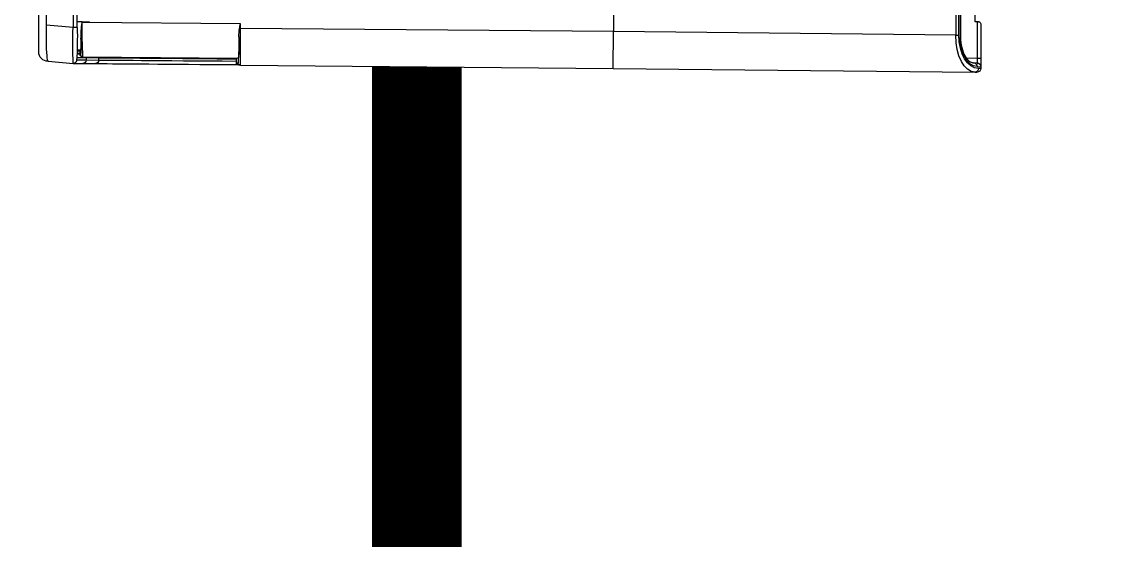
# Model space of a CAD drawing. Header units: inches. Extents: x -172 to 397, y -177 to 127.
# Drawn here: x 59.5179 to 59.8206, y 73.0568 to 73.2018 of the extents above; entities that cross this region are included whole.
import ezdxf

# ---------------------------------------------------------------- set-up
doc = ezdxf.new("R2010")
doc.units = ezdxf.units.IN
doc.header["$MEASUREMENT"] = 0
doc.header["$XCLIPFRAME"] = 2
doc.layers.add('AC-RA', color=210, linetype='Continuous')
picture_1 = doc.add_image_def('image1.tif', size_in_pixel=(13248, 8644))

# ---------------------------------------------------------------- blocks, each defined once
blk = doc.blocks.new('FTM(15-28)PV2S')
at = {"layer": 'AC-RA', "color": 0, "linetype": 'Continuous'}
for p, q in [((1985.518863218891, 1338.300371027779), (1985.518858480901, 1338.300913951193)), ((1985.519949825596, 1338.199154800378), (1985.518863218891, 1338.300371027779)), ((1985.532349801533, 1338.301951528389), (1985.519885801669, 1338.301951528389)), ((1985.521438567363, 1338.300940879943), (1985.521454479807, 1338.300029186683)), ((1985.521478918059, 1338.299767440104), (1985.521454479807, 1338.300029186683)), ((1985.532992676589, 1338.300931904122), (1985.522724473051, 1338.300931904122)), ((1985.532992676589, 1338.301308653334), (1985.532992676589, 1338.300408628256)), ((1985.532992676589, 1338.300408628256), (1985.534921301756, 1338.300408628256)), ((1985.521541728238, 1338.29950459678), (1985.521478918059, 1338.299767440104)), ((1985.521651710017, 1338.299227509917), (1985.521541728238, 1338.29950459678)), ((1985.521809650274, 1338.298943624007), (1985.521651710017, 1338.299227509917)), ((1985.522019863989, 1338.298654628526), (1985.521809650274, 1338.298943624007)), ((1985.522286560706, 1338.298362029087), (1985.522019863989, 1338.298654628526)), ((1985.522611219038, 1338.298070886403), (1985.522286560706, 1338.298362029087)), ((1985.52299429414, 1338.297786492622), (1985.522611219038, 1338.298070886403)), ((1985.523435329572, 1338.297513698878), (1985.52299429414, 1338.297786492622)), ((1985.523932570284, 1338.297257427023), (1985.523435329572, 1338.297513698878)), ((1985.524483357345, 1338.297022574479), (1985.523932570284, 1338.297257427023)), ((1985.525084480237, 1338.29681372366), (1985.524483357345, 1338.297022574479)), ((1985.525729942222, 1338.296635418406), (1985.525084480237, 1338.29681372366)), ((1985.526411688076, 1338.296491976266), (1985.525729942222, 1338.296635418406)), ((1985.527130292527, 1338.296385871024), (1985.526411688076, 1338.296491976266)), ((1985.527867533926, 1338.296321067933), (1985.527130292527, 1338.296385871024)), ((1985.528608999015, 1338.296299872342), (1985.527867533926, 1338.296321067933)), ((1986.49911743748, 1338.296299872342), (1985.528608999015, 1338.296299872342)), ((1985.529197054829, 1338.294934473869), (1985.530235434333, 1338.199244562451)), ((1986.498529381667, 1338.294934473869), (1985.529197054829, 1338.294934473869)), ((1985.520859459084, 1338.094921076762), (1985.519949825596, 1338.199154800378)), ((1985.530235434333, 1338.199244562451), (1985.531116471454, 1338.094950349435)), ((1985.520859459084, 1338.094921076762), (1985.520957471816, 1338.09492095333)), ((1985.520859459084, 1338.094921076762), (1985.520863567056, 1338.094450376504)), ((1985.520957471816, 1338.09492095333), (1985.521251030424, 1338.094922037217)), ((1985.521010141283, 1338.090431486808), (1985.520983483826, 1338.094066204656)), ((1985.521251030424, 1338.094922037217), (1985.521739152596, 1338.094924230707)), ((1985.521739152596, 1338.094924230707), (1985.522413113232, 1338.094927351222)), ((1985.522413113232, 1338.094927351222), (1985.523263617644, 1338.094931131328)), ((1985.523172382102, 1338.050884986613), (1985.522793565404, 1338.094293019976)), ((1985.523263617644, 1338.094931131328), (1985.524282755899, 1338.094935285586)), ((1985.524282755899, 1338.094935285586), (1985.52545268564, 1338.094939426988)), ((1985.52545268564, 1338.094939426988), (1985.526747326713, 1338.094943267523)), ((1985.526747326713, 1338.094943267523), (1985.528140375243, 1338.0949465449)), ((1985.528140375243, 1338.0949465449), (1985.529605524782, 1338.094948992968)), ((1985.529605524782, 1338.094948992968), (1985.531116471454, 1338.094950349435)), ((1985.531116471454, 1338.094950349435), (1985.532404017758, 1338.094950349435)), ((1985.531116471454, 1338.094950349435), (1985.531116471454, 1338.094673306287)), ((1985.532404017758, 1338.094950349435), (1985.532778451334, 1338.050717517661)), ((1985.521506417683, 1338.093813112461), (1985.522797753092, 1338.093813112461)), ((1985.521036076149, 1338.08693819633), (1985.521010141283, 1338.090431486808)), ((1985.521061406712, 1338.08358601564), (1985.521036076149, 1338.08693819633)), ((1985.52108581282, 1338.080391161906), (1985.521061406712, 1338.08358601564)), ((1985.52110915047, 1338.077364673291), (1985.52108581282, 1338.080391161906)), ((1985.521131373375, 1338.074505179186), (1985.52110915047, 1338.077364673291)), ((1985.521152448105, 1338.071811762852), (1985.521131373375, 1338.074505179186)), ((1985.521172345088, 1338.06928351012), (1985.521152448105, 1338.071811762852)), ((1985.521191042466, 1338.06691985526), (1985.521172345088, 1338.06928351012)), ((1985.521208511953, 1338.064722004306), (1985.521191042466, 1338.06691985526)), ((1985.521224702119, 1338.062690957571), (1985.521208511953, 1338.064722004306)), ((1985.52123956539, 1338.060830473302), (1985.521224702119, 1338.062690957571)), ((1985.521253014336, 1338.059152709554), (1985.52123956539, 1338.060830473302)), ((1985.521264987241, 1338.057663178336), (1985.521253014336, 1338.059152709554)), ((1985.52127546739, 1338.056362033938), (1985.521264987241, 1338.057663178336)), ((1985.521284444497, 1338.055249609371), (1985.52127546739, 1338.056362033938)), ((1985.521291905706, 1338.054326235071), (1985.521284444497, 1338.055249609371)), ((1985.521321184807, 1338.050853591167), (1985.521291905706, 1338.054326235071)), ((1985.532968779637, 1338.049310334881), (1985.532998263173, 1338.052695581206)), ((1985.521344557774, 1338.048167019177), (1985.521321202807, 1338.050851495395)), ((1985.521436658024, 1338.048649636757), (1985.521386355623, 1338.048534254828)), ((1985.521499549205, 1338.048755635282), (1985.521436658024, 1338.048649636757)), ((1985.521573729272, 1338.048850418209), (1985.521499549205, 1338.048755635282)), ((1985.521658554065, 1338.04893278979), (1985.521573729272, 1338.048850418209)), ((1985.521749087587, 1338.0490008484), (1985.521658554065, 1338.04893278979)), ((1985.521837266901, 1338.049052350407), (1985.521749087587, 1338.0490008484)), ((1985.521917307417, 1338.049088388697), (1985.521837266901, 1338.049052350407)), ((1985.52198542903, 1338.049112771662), (1985.521917307417, 1338.049088388697)), ((1985.522038166642, 1338.049127889512), (1985.52198542903, 1338.049112771662)), ((1985.522073320336, 1338.049135191286), (1985.522038166642, 1338.049127889512)), ((1985.523172382102, 1338.050884986613), (1985.523173692282, 1338.050734872716)), ((1985.523816541622, 1338.050097608674), (1985.523815232729, 1338.050247756001)), ((1985.523816541622, 1338.050097608674), (1985.525107878318, 1338.050097608674)), ((1985.523859962689, 1338.050097608674), (1985.523867531281, 1338.049229305432)), ((1985.525114541953, 1338.049277728812), (1985.525106409991, 1338.050265780932)), ((1985.531395681091, 1338.049310334881), (1986.496330755405, 1338.049310334881)), ((1985.532778451334, 1338.050717517661), (1985.53291421626, 1338.050717517661)), ((1985.532778451334, 1338.050683499285), (1985.532778451334, 1338.050717517661)), ((1985.53291421626, 1338.050717517661), (1985.532926196879, 1338.049310334881)), ((1985.521953848435, 1338.041172129407), (1985.521344550744, 1338.048167099883)), ((1985.521353990721, 1338.048414226198), (1985.52134583778, 1338.048294866158)), ((1985.52134583778, 1338.048294866158), (1985.521359579877, 1338.048170370831)), ((1985.521386355623, 1338.048534254828), (1985.521353990721, 1338.048414226198)), ((1985.524518000596, 1338.038525857672), (1986.503208439756, 1338.038525857672))]:
    blk.add_line(p, q, dxfattribs=at)
at = {"layer": 'AC-RA', "color": 8, "linetype": 'Continuous'}
for p, q in [((1985.519885801669, 1338.301951528389), (1985.519891779122, 1338.301266588733)), ((1985.520426036579, 1338.300897820172), (1985.520407643924, 1338.301951528389)), ((1985.522724473051, 1338.301951528389), (1985.522724473051, 1338.300931904122)), ((1985.522724473051, 1338.300931904122), (1985.52277633121, 1338.297961011342)), ((1985.528608999015, 1338.296157858671), (1985.528608999015, 1338.296299872342)), ((1986.49911743748, 1338.296157858671), (1985.528608999015, 1338.296157858671)), ((1985.529197054829, 1338.294934473869), (1985.529197054829, 1338.295821059001)), ((1985.529197054829, 1338.295821059001), (1986.498529381667, 1338.295821059001)), ((1985.519949825596, 1338.199154800378), (1985.530235434333, 1338.199244562451)), ((1985.556597207439, 1338.199244650056), (1985.530235434333, 1338.199244562451)), ((1985.521506417683, 1338.093813112461), (1985.521502309711, 1338.094283943866)), ((1985.52188414535, 1338.093788338628), (1985.521914311619, 1338.089806954264)), ((1985.522645467564, 1338.088380702523), (1985.522601331619, 1338.093742920791)), ((1985.521914311619, 1338.089806954264), (1985.521943343857, 1338.08600620879)), ((1985.522686989578, 1338.083370818358), (1985.522645467564, 1338.088380702523)), ((1985.521943343857, 1338.08600620879), (1985.521971251063, 1338.082394203718)), ((1985.521971251063, 1338.082394203718), (1985.52199801138, 1338.078976425343)), ((1985.522725839803, 1338.078708079009), (1985.522686989578, 1338.083370818358)), ((1985.52199801138, 1338.078976425343), (1985.522023488519, 1338.075750203163)), ((1985.522761948809, 1338.074392845771), (1985.522725839803, 1338.078708079009)), ((1985.522023488519, 1338.075750203163), (1985.52204758219, 1338.072716468061)), ((1985.522795193164, 1338.070434349044), (1985.522761948809, 1338.074392845771)), ((1985.52204758219, 1338.072716468061), (1985.522070152247, 1338.069889680868)), ((1985.522070152247, 1338.069889680868), (1985.522091040544, 1338.067288010518)), ((1985.522825328575, 1338.066855927765), (1985.522795193164, 1338.070434349044)), ((1985.522091040544, 1338.067288010518), (1985.522110220078, 1338.064908975516)), ((1985.522851980889, 1338.063697896628), (1985.522825328575, 1338.066855927765)), ((1985.522110220078, 1338.064908975516), (1985.522127679279, 1338.062751250251)), ((1985.522127679279, 1338.062751250251), (1985.522143402717, 1338.060813710978)), ((1985.522143402717, 1338.060813710978), (1985.522157382678, 1338.059095222381)), ((1985.522875115391, 1338.060962380978), (1985.522851980889, 1338.063697896628)), ((1985.522894708937, 1338.05864956982), (1985.522875115391, 1338.060962380978)), ((1985.522157382678, 1338.059095222381), (1985.522169584447, 1338.057598616965)), ((1985.522910744812, 1338.056759653446), (1985.522894708937, 1338.05864956982)), ((1985.522169584447, 1338.057598616965), (1985.52217995145, 1338.056329334741)), ((1985.52217995145, 1338.056329334741), (1985.522188429686, 1338.055292823432)), ((1985.522188429686, 1338.055292823432), (1985.522188644406, 1338.055266946425)), ((1985.522923199874, 1338.055292823432), (1985.522188429686, 1338.055292823432)), ((1985.522188644406, 1338.055266946425), (1985.522217779504, 1338.051831094261)), ((1985.522923199874, 1338.055292823432), (1985.522910744812, 1338.056759653446)), ((1985.522923394022, 1338.055270016796), (1985.522923199874, 1338.055292823432)), ((1985.522953038276, 1338.051831094261), (1985.522923394022, 1338.055270016796)), ((1985.522217779504, 1338.051831094261), (1985.522217797504, 1338.051828999774)), ((1985.522953038276, 1338.051831094261), (1985.522217779504, 1338.051831094261)), ((1985.522217797504, 1338.051828999774), (1985.522240905005, 1338.049173885936)), ((1985.522953053705, 1338.051829245353), (1985.522953038276, 1338.051831094261)), ((1985.522976082776, 1338.049187359311), (1985.522953053705, 1338.051829245353)), ((1985.523897946319, 1338.050097608674), (1985.523943277356, 1338.049232643873)), ((1985.524049150532, 1338.050097608674), (1985.524094139782, 1338.049239139925)), ((1985.531395681091, 1338.049310494314), (1985.531395681091, 1338.048132346058)), ((1986.496330755405, 1338.048132346058), (1985.531395681091, 1338.048132346058)), ((1985.531395681091, 1338.048132346058), (1985.532040592774, 1338.040728004317)), ((1985.521953848435, 1338.041172129407), (1985.522061122424, 1338.041082200187)), ((1985.522061122424, 1338.041082200187), (1985.522362210385, 1338.040998821863)), ((1985.522362210385, 1338.040998821863), (1985.522855286553, 1338.040922785173)), ((1985.522855286553, 1338.040922785173), (1985.523531926692, 1338.040855865737)), ((1985.523531926692, 1338.040855865737), (1985.524379761887, 1338.040799449594)), ((1985.524379761887, 1338.040799449594), (1985.525387012096, 1338.040754628345)), ((1985.525387012096, 1338.040754628345), (1985.526535741104, 1338.040722582309)), ((1985.526535741104, 1338.040722582309), (1985.527800899927, 1338.040703657353)), ((1985.527800899927, 1338.040703657353), (1985.529157051286, 1338.040698092627)), ((1985.529157051286, 1338.040698092627), (1985.530578760471, 1338.040706128565)), ((1985.530578760471, 1338.040706128565), (1985.532040592774, 1338.040728004317)), ((1985.532040592774, 1338.040728004317), (1986.495685843721, 1338.040728004317))]:
    blk.add_line(p, q, dxfattribs=at)
at = {"layer": 'AC-RA', "color": 0, "linetype": 'Continuous'}
for centre, radius, start, end in [((1985.519887041132, 1338.3009229283), 0.001028600089110275, 90.06903400470998, 180.499999999962), ((1985.52041012285, 1338.3009229283), 0.001028600089110275, 0.9999999969218678, 90.00000100312151), ((1985.532349801533, 1338.301308653334), 0.000642875055693922, 0, 90), ((1985.521506417683, 1338.094455987517), 0.000642875055693922, 180.499999999962, 270.0744460057858), ((1985.527455474159, 1338.01960091464), 0.07491992482725607, 88.97195699736747, 94.55754799893927), ((1985.527581661532, 1338.044710601144), 0.04981307211618475, 88.59888799920994, 95.51585999536377), ((1985.52888081816, 1338.109760474242), 0.01525191111656234, 269.6951519955864, 278.4288879944153), ((1985.527526929722, 1338.114485980054), 0.02013521446886549, 280.2691139938016, 284.0174139964922), ((1985.528836178689, 1337.937356359452), 0.1119832286525284, 88.69032587829051, 93.46229670820804), ((1985.530428034557, 1338.191483772207), 0.1407858763778931, 267.0458510009609, 270.9565960012058), ((1985.523816541622, 1338.05074048373), 0.000642875055693922, 180.499999999962, 270), ((1985.527473844025, 1337.988094888787), 0.06226045501975161, 89.38222438805968, 93.36881275305105), ((1985.527587862705, 1338.016292063729), 0.03406421986732112, 89.06262700562907, 94.17748599862298), ((1985.527729665514, 1338.088672468796), 0.03832299581801984, 270.6211729988378, 277.5703230027873), ((1985.528524385086, 1338.067949143226), 0.01778200118550057, 283.8413560021163, 284.292331999047), ((1985.524514028559, 1338.041087432746), 0.002561580721013959, 178.1052145709944, 270.1248931831544)]:
    blk.add_arc(centre, radius, start, end, dxfattribs=at)
at = {"layer": 'AC-RA', "color": 8, "linetype": 'Continuous'}
for centre, radius, start, end in [((2006.868631169441, 1338.184996166272), 21.34492796449841, 180.3621080136102, 180.3644078118122), ((2007.186581882953, 1338.185991510028), 21.66224061004926, 180.3595696005661, 180.3616364492331), ((1985.527122341448, 1338.265698346095), 0.2176079643491885, 268.4785399946842, 271.1252350019639)]:
    blk.add_arc(centre, radius, start, end, dxfattribs=at)
for centre, major_axis, ratio, start_param, end_param in [((1985.519891779122, 1338.300380003601), (-0.001028560923170849, -8.97611519104563e-06), 0.8619260000000001, -1.578318097246649, 0), ((1985.529149532219, 1338.301266588733), (-0.009257841149244536, 4.273945610798834e-05), 0.5881890000000002, 0.0078486200283649, 1.578644946823228), ((1985.520426036579, 1338.30001123504), (0.001028443428334536, 1.795154681659359e-05), 0.8619, 0, 1.555752933160534), ((1985.528527483744, 1338.300898542764), (0.00810175846842165, -7.252365805183711e-05), 0.585074, -3.126141615595288, -1.555497587842992), ((1985.522188429686, 1338.054404677399), (0.0008970989089611716, 7.290963136446974e-06), 0.989986062223901, 1.562776510554006, 3.141592653592991), ((1985.522217779504, 1338.050932033496), (-7.602362242098833e-06, 0.0008990290081732702), 0.9979569157223768, -0.00844693193567081, 1.64969155505502)]:
    blk.add_ellipse(centre, major_axis=major_axis, ratio=ratio, start_param=start_param, end_param=end_param, dxfattribs=at)
at = {"layer": 'AC-RA', "color": 0, "linetype": 'Continuous'}
for centre, major_axis, ratio, start_param, end_param in [((1985.529149532219, 1338.300380003601), (0.01028641712175569, -2.248264970409557e-05), 0.5293869999999999, -3.135815660206905, -1.565019333413572), ((1985.522724826632, 1338.3009229283), (0.001286259316046427, -1.795351249638458e-05), 0.006973000000000001, 1.571167730653033, 3.141811756681476), ((1985.521502309711, 1338.09492668649), (-0.0006428505769925312, -5.610072033328911e-06), 0.999793, 0, 1.562071489029617), ((1985.523815232729, 1338.050890596341), (0.0006428505769720468, 5.610073086765706e-06), 0.9999469999999999, 3.141592653589793, 4.703662797559192)]:
    blk.add_ellipse(centre, major_axis=major_axis, ratio=ratio, start_param=start_param, end_param=end_param, dxfattribs=at)
blk = doc.blocks.new('*U222')
at = {"layer": 'AC-RA'}
blk.add_blockref('FTM(15-28)PV2S', (759.251282600299, 606.4792470601533), dxfattribs=at)

msp = doc.modelspace()

# ---------------------------------------------------------------- linework, layer by layer
at = {"color": 2, "const_width": 0.025}
msp.add_lwpolyline([(59.62838789670263, 73.18920864308154), (59.62838789670263, 71.29057443619968), (58.11191473252609, 71.29057443619968)], dxfattribs=at)

# ---------------------------------------------------------------- block references
at = {"layer": 'AC-RA', "color": 4, "xscale": -1, "rotation": 270}
msp.add_blockref('*U222', (-1884.995120646802, -2671.582500248375), dxfattribs=at)

# ---------------------------------------------------------------- pictures from other files: only their frames are drawn
image = msp.add_image(picture_1, insert=(17.93941463661599, 50.05479710232305), size_in_units=(115.16344967127836, 75.14136918467166))
image.set_boundary_path([(2166.277740959754, 938.5528199665462), (11041.1179235122, 8167.875628864204)])

doc.saveas('drawing.dxf')
